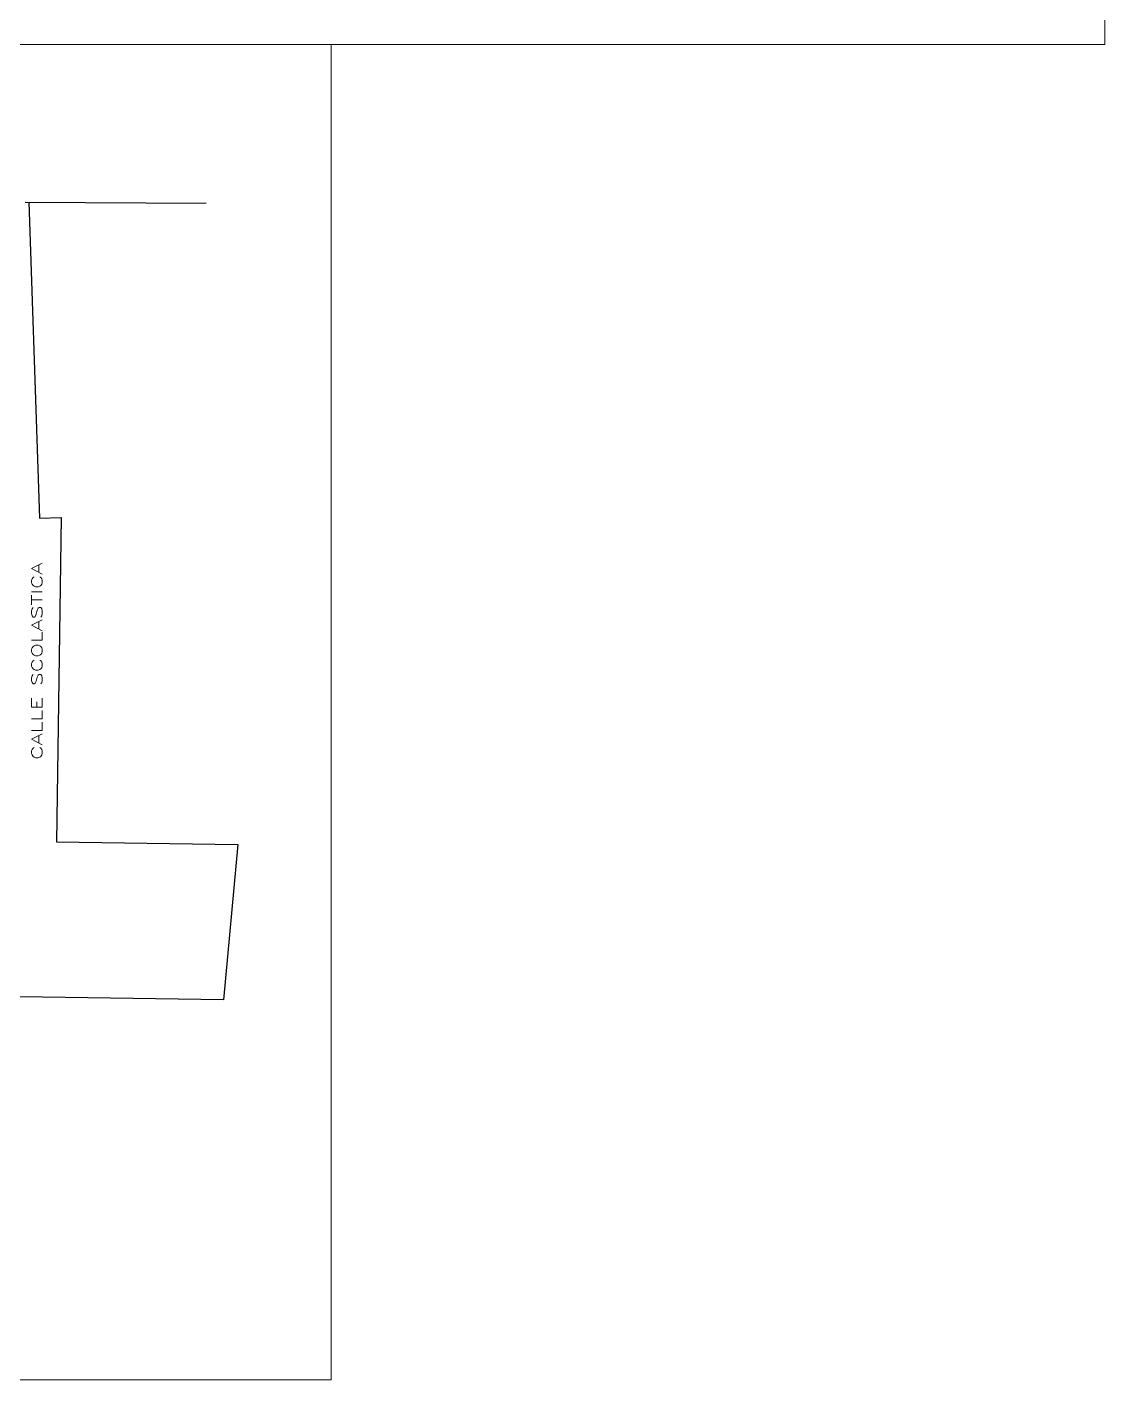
# Model space of a CAD drawing. Header units: millimetres. Extents: x 13761 to 25601, y -4513 to 9827.
# Drawn here: x 20809 to 25601, y -4513 to 1504 of the extents above; entities that cross this region are included whole.
import ezdxf
from ezdxf.enums import TextEntityAlignment as Align

# ---------------------------------------------------------------- set-up
doc = ezdxf.new("R2010")
doc.units = ezdxf.units.MM
doc.layers.add('muri', color=7, linetype='Continuous', lineweight=9)
doc.styles.add('DITTA', font='COMPLEX.SHX', dxfattribs={"height": 60})

msp = doc.modelspace()

# ---------------------------------------------------------------- linework, layer by layer
at = {"layer": 'muri', "linetype": 'Continuous', "ltscale": 0.1}
for p, q in [((25600.6, 9826.7), (25600.6, 1426.7)), ((25600.6, 1426.7), (19680.6, 1426.7))]:
    msp.add_line(p, q, dxfattribs=at)
at = {"layer": 'muri'}
for p, q in [((13760.6, 1426.7), (22160.6, 1426.7)), ((22160.6, 1426.7), (22160.6, -4513.3)), ((22160.6, -4513.3), (13760.6, -4513.3))]:
    msp.add_line(p, q, dxfattribs=at)
at = {"layer": 'muri', "linetype": 'ByBlock', "lineweight": 30}
for p, q in [((20800.2, 724.2), (21605.6, 720.4)), ((20816.8, 724.2), (20864.2, -680.7)), ((20864.7, -681.2), (20864.2, -680.7)), ((20864.7, -681.2), (20960.1, -677)), ((20960.7, -677.5), (20939.7, -2119.9)), ((20960.7, -677.5), (20960.1, -677)), ((20939.7, -2119.9), (21745.4, -2131.7)), ((21745.4, -2131.7), (21682.1, -2822.8)), ((21682.1, -2822.8), (20777.5, -2809.6))]:
    msp.add_line(p, q, dxfattribs=at)

# ---------------------------------------------------------------- texts
at = {"layer": 'muri', "style": 'DITTA', "width": 1.5}
msp.add_text('CALLE SCOLASTICA', height=47.248, rotation=90, dxfattribs=at).set_placement((20876.4, -1316.2), align=Align.CENTER)

doc.saveas('drawing.dxf')
